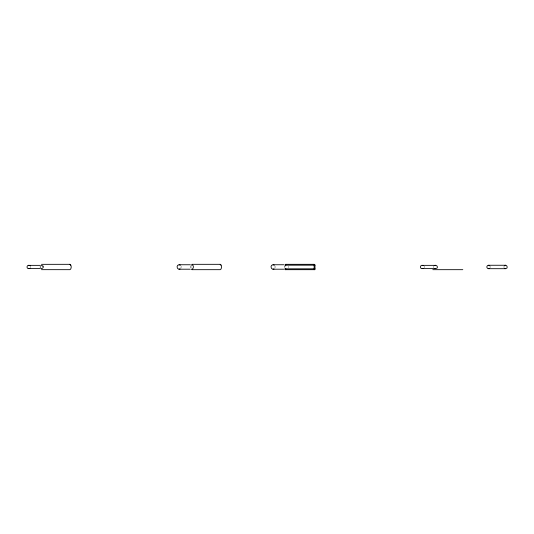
<?xml version="1.0" encoding="UTF-8"?>
<svg xmlns="http://www.w3.org/2000/svg" width="534" height="534" viewBox="0 0 534 534"><rect width="100%" height="100%" fill="white"/><g stroke="black" fill="none" stroke-linecap="round" stroke-linejoin="round"><path stroke-width="0.4" stroke-dasharray="2.67 2" d="M190.311 266.399L190.311 267.554M284.262 266.399L284.262 267.554M288.373 267.554L288.373 266.406M490.092 267.627L490.092 266.319M504.003 266.319L504.003 267.627M275.03 267.834L275.03 266.126M30.792 267.601L30.792 266.353M40.117 266.353L40.117 267.601M424.196 267.601L424.196 266.353M433.521 266.353L433.521 267.601M180.953 268.095L181.166 266.399M284.982 266.092L284.982 267M191.038 266.406L191.038 267.761M40.751 266.359L40.751 267.701"/><path stroke-width="0.8" d="M191.038 265.131C194.429 263.436 193.829 270.077 191.426 269.203M504.376 265.765C506.693 263.562 508.782 268.602 505.585 268.689L488.503 268.689C486.3 268.782 486.3 265.164 488.503 265.258L505.585 265.258M489.458 268.402L488.503 268.689M180.172 268.909C177.081 270.711 175.593 264.764 179.11 264.751L190.271 264.751M274.122 268.909C271.025 270.711 269.543 264.764 273.061 264.751L283.728 264.751M434.195 265.692C436.919 263.743 439.262 268.669 435.49 268.602L422.24 268.602M40.798 265.385L42.914 266.052M29.891 268.388C25.739 270.104 26.286 263.549 30.118 265.692M423.295 268.388C419.143 270.104 419.691 263.549 423.522 265.692M41.452 264.337L69.887 264.323C71.643 264.757 71.643 269.243 69.887 269.677L41.452 269.663M191.893 264.323L220.175 264.323C221.97 264.704 221.944 269.343 220.175 269.677L191.893 269.677M284.989 265.104A0.854 0.854 0 0 1 285.844 264.323L314.125 264.323A0.854 0.854 0 0 1 314.98 265.178L314.98 268.822A0.854 0.854 0 0 1 314.125 269.677L314.125 264.337M285.083 265.178L314.967 265.178M28.836 265.358L39.99 265.358M422.24 265.358L435.477 265.358M28.836 268.602L39.99 268.602M285.016 268.822L314.967 268.822M179.124 269.203L190.271 269.203M273.074 269.203L283.728 269.203M284.982 269.677L314.98 269.677M432.814 269.677L462.804 269.677M435.49 268.602L434.429 268.388M273.061 264.751L274.356 265.211M179.11 264.751L180.405 265.211M220.175 264.323L221.029 265.178M488.503 265.258L489.718 265.765M505.585 268.689L504.637 268.402M69.887 264.323L70.742 265.178M42.86 265.992C44.509 267.26 41.665 269.296 40.751 268.348M285.844 264.337L285.844 265.178M285.844 268.822L285.844 269.663A0.854 0.854 0 0 1 284.989 268.896"/></g></svg>
